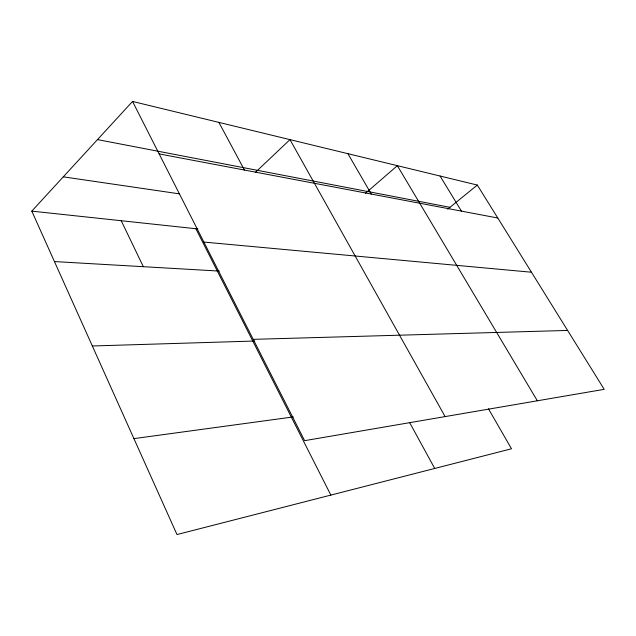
<?xml version="1.0" encoding="UTF-8"?>
<svg xmlns="http://www.w3.org/2000/svg" width="636" height="636" viewBox="0 0 636 636"><rect width="100%" height="100%" fill="white"/><g stroke="black" fill="none" stroke-linecap="round" stroke-linejoin="round"><path stroke-width="0.95" d="M488.408 408.733L511.503 448.77L176.983 534.55L31.8 211.128L132.542 101.45L477.318 185.06L604.2 389.335L304.612 440.668L132.542 101.45M255.402 172.364L289.976 139.634L445.12 416.596M365.342 193.408L397.357 165.678L537.341 400.791M447.672 209.165L477.318 185.06M133.926 438.625L293.339 416.914M92.339 345.992L254.79 341.023M253.215 339.346L567.614 330.434M54.442 261.563L219.229 271.079M203.878 242.078L531.457 272.232M31.8 211.128L197.82 228.936M63.298 176.84L179.416 193.853M159.151 153.904L497.773 218.005M97.507 139.602L449.938 207.312M440.064 176.029L461.442 211.128M347.908 153.681L371.297 194.067M409.6 422.511L434.722 468.462M218.887 122.39L244.455 170.05M195.864 228.729L330.855 495.094M121.23 220.724L143.323 266.699"/></g></svg>
